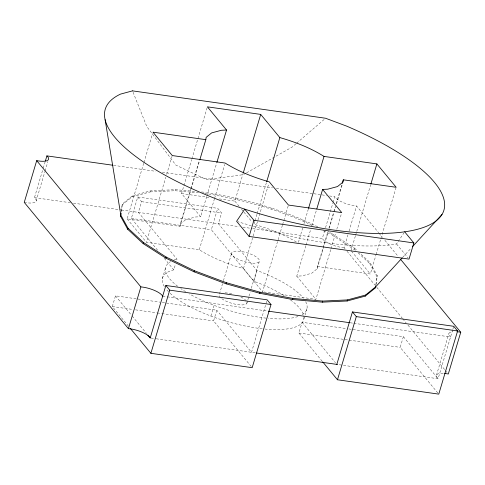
<?xml version="1.0" encoding="UTF-8"?>
<svg xmlns="http://www.w3.org/2000/svg" width="485" height="485" viewBox="0 0 485 485"><rect width="100%" height="100%" fill="white"/><g stroke="black" fill="none" stroke-linecap="round" stroke-linejoin="round"><path stroke-width="0.36" stroke-dasharray="2.42 1.82" d="M121.22 210.963L122.353 203.979L132.508 195.71L150.611 190.829L175.418 189.665L195.552 191.442M121.232 212.109L122.353 203.979M143.712 163.239L127.125 218.88L179.977 226.374L180.293 224.082L190.635 189.399M305.817 245.792L296.765 276.141L301.888 275.904L311.667 273.267L317.154 268.799L317.469 266.514L327.805 231.83M375.82 284.883L377.257 275.68L370.049 262.531L359.561 252.812M376.039 284.549L377.257 275.68M24.25 202.384A15.617 4.953 16.6 0 0 34.453 197.637L43.038 168.847M43.256 168.125L45.184 161.644M36.09 201.154L44.893 171.641M45.105 170.92L47.894 161.566M122.032 205.046L132.193 196.783L132.508 195.71M143.924 162.517L152.545 133.611M157.595 250.193L131.362 218.408L137.746 196.995L217.71 208.332L221.566 213.012L218.377 223.712L257.038 270.569L258.45 271.036A73.623 23.359 16.6 0 1 303.41 298.257M137.746 196.995L141.602 201.669L138.413 212.375L177.001 259.142L176.576 260.566M128.495 326.181L112.302 306.55L115.491 295.844L159.759 302.119M132.193 196.783L150.295 191.902L150.611 190.829M282.403 225.289L262.585 291.77L243.458 268.587C228.065 264.179 212.866 258.287 199.274 249.757L146.415 242.264L165.803 177.225M166.664 174.339L172.054 156.273M150.295 191.902L175.103 190.738L175.418 189.665M206.713 196.51L200.681 216.74L181.548 193.557L183.706 186.337M183.918 185.609L191.672 159.595M191.89 158.874L207.186 107.573M162.329 278.729L165.518 268.023M190.847 188.677L199.25 160.493M179.977 226.374L190.963 189.52M191.181 188.798L199.584 160.614M164.342 286.526A73.623 23.359 16.6 0 1 173.806 269.848L175.509 264.137M317.79 226.834C282.494 209.259 244.04 198.717 205.246 192.296L204.931 193.369C242.009 199.493 278.754 209.405 312.752 225.616M206.925 195.788L216.619 163.269M199.274 249.757L214.352 199.171M214.57 198.45L224.694 164.488M284.24 295.692A73.623 23.359 16.6 0 0 255.262 281.743L253.849 281.276L211.327 229.744L217.71 208.332M239.166 206.337L234.861 201.117L243.046 173.66M237.741 199.62L238.056 198.547M210.908 316.056L214.103 305.35M222.573 283.616L219.353 294.413A14.489 4.595 16.6 0 0 219.972 297.038M223.433 280.736L231.8 252.661M251.224 366.521L213.588 320.912L216.783 310.206L160.511 302.228M254.849 221.409L253.988 224.3C268.957 228.544 283.676 234.322 297.002 242.385M255.068 220.687L257.008 214.182M257.22 213.461L266.483 182.39M243.458 268.587L268.878 183.318M271.297 209.059L271.618 207.986M246.816 303.386L247.677 300.506M247.89 299.785L248.75 296.905M248.963 296.189L250.248 291.867M251.321 288.266L259.263 261.633A14.489 4.595 16.6 0 0 240.784 251.394A14.489 4.595 16.6 0 0 236.547 258.414A14.489 4.595 16.6 0 0 259.263 261.633M253.849 281.276L257.038 270.569M282.622 224.567L288.223 205.779M266.726 301.264L251.509 352.292L216.783 310.206M303.319 221.045L303.64 219.978M298.39 242.409L302.695 227.956M303.992 223.621L308.296 209.168M306.029 245.07L310.77 229.175M311.849 225.561L316.584 209.665M252.612 228.568L322.331 238.456L324.477 231.254M325.55 227.659L330.061 212.539M330.273 211.818L332.849 203.185M333.062 202.463L334.777 196.704A15.617 4.953 16.6 0 0 356.56 205.986L378.646 232.751M328.885 228.217L333.625 212.321M333.838 211.593L335.347 206.537M336.208 203.645L342.028 184.136M317.154 268.799L328.357 231.224M329.218 228.338L333.953 212.436M334.171 211.715L335.681 206.658M336.541 203.767L342.355 184.258M322.234 361.295L298.887 333.007L302.076 322.301L346.345 328.575M303.84 319.069L307.035 308.363M355.378 250.302L331.619 234.764L331.94 233.691L327.896 231.733M264.064 291.976L315.899 299.324L330.758 249.466M330.976 248.744L335.717 232.848M336.79 229.235L341.531 213.333M345.077 248.902L344.114 247.738L347.975 234.776M349.048 231.181L356.56 205.986M351.031 250.624L355.335 236.171M355.553 235.449L370.631 184.87M354.268 249.278L354.59 248.211L331.94 233.691M376.942 276.753L369.728 263.597L370.049 262.531M317.469 266.514L370.322 274.007L375.923 255.219M376.142 254.498L380.664 239.323M380.877 238.602L395.96 188.016M437.816 392.977L400.18 347.363L403.368 336.663L347.096 328.684M436.464 375.232L448.91 333.48M452.675 329.861L438.1 378.749L338.312 364.599M452.887 329.151L453.736 326.296M253.522 226.404L288.411 235.856A167.986 53.301 16.6 0 0 396.524 243.955L397.748 242.136M398.155 241.53L403.853 233.03M402.756 257.28L410.916 248.381M296.026 143.712L292.049 147.137L274.91 156.813M296.596 143.22L325.005 118.728M180.293 224.082L185.779 219.62L195.558 216.983L200.681 216.74M245.913 173.181L243.276 174.673L206.658 179.656L175.861 165.112L146.791 126.543L133.078 92.265M246.568 172.812L274.255 157.182M201.517 191.969L205.246 192.296M175.103 190.738L198.965 192.842M113.623 165.349L155.606 171.302M162.354 172.254L272.558 187.883M276.304 188.41L313.037 193.618M313.789 193.727L321.282 194.788M322.034 194.897L326.532 195.534M329.533 195.958L334.777 196.704M181.548 193.557L208.944 197.444M219.311 198.917L234.861 201.117M141.602 201.669L221.566 213.012M34.453 197.637L70.44 202.742M73.441 203.166L120.668 209.859M121.42 209.969L239.117 226.653M242.864 227.186L251.86 228.459M131.362 218.408L211.327 229.744M162.669 296.183L166.416 296.717M167.167 296.82L267.623 311.061M350.085 322.755L353.086 323.18M353.838 323.289L450.547 336.996A15.617 4.953 16.6 0 1 452.79 331.679M112.302 306.55L132.557 309.424M135.557 309.848L156.57 312.825M157.316 312.934L161.069 313.462M161.82 313.571L213.588 320.912M298.887 333.007L348.406 340.027M349.158 340.13L400.18 347.363M150.968 338.039L155.473 338.675M156.219 338.785L255.177 352.813M251.339 225.81L237.965 221.73M323.531 230.842L331.619 234.764M354.59 248.211L357.348 250.763M358.136 252.861L369.728 263.597M396.524 243.955L408.073 257.947M379.124 233.333L382.489 237.407M384.89 240.317L398.33 256.607M351.498 251.194L370.322 274.007M346.993 251.23L374.844 284.974M376.766 287.302L402.211 318.142M402.689 318.724L406.054 322.798M407.97 325.126L444.945 369.928M445.424 370.51L447.346 372.838M403.368 336.663L438.1 378.749A15.617 4.953 16.6 0 1 443.969 373.408M241.554 209.235L243.47 211.551M243.949 212.133L252.079 221.984M296.765 276.141L315.899 299.324M302.076 322.301L335.456 362.75M164.269 258.287L173.806 269.848M127.125 218.88L146.415 242.264M115.491 295.844L131.702 315.492M132.181 316.068L146.482 333.401M305.659 301.682A73.623 23.359 16.6 0 1 301.997 314.735M297.96 316.535A73.623 23.359 16.6 0 1 268.193 318.342M266.119 318.136A73.623 23.359 16.6 0 1 189.392 293.934M185.713 291.758A73.623 23.359 16.6 0 1 180.778 288.539M177.71 286.296A73.623 23.359 16.6 0 1 170.556 261.651M173.848 260.118A73.623 23.359 16.6 0 1 177.001 259.142M344.114 247.738A15.617 4.953 16.6 0 1 322.331 238.456M303.937 317.196A73.623 23.359 16.6 0 1 265.004 329.048M262.227 328.763A73.623 23.359 16.6 0 1 169.811 293.013M168.586 291.812A73.623 23.359 16.6 0 1 165.955 288.836M290.46 299.9A73.623 23.359 16.6 0 1 303.871 316.541M246.98 302.185A14.489 4.595 16.6 0 1 236.522 304.441A14.489 4.595 16.6 0 1 220.305 297.42M225.107 292.861A14.489 4.595 16.6 0 1 231.897 293.825M240.906 297.02A14.489 4.595 16.6 0 1 246.198 300.761"/><path stroke-width="0.73" d="M402.247 257.838L375.736 286.768L375.414 287.841L365.253 296.105L347.151 300.985L322.343 302.149L292.516 299.518L259.705 293.267L226.149 283.828L194.127 271.842L165.828 258.123L143.178 243.609L127.719 229.284L120.504 216.134L120.91 213.176M121.026 213.588L120.504 216.134M199.796 159.892L205.828 139.662L206.143 137.37L211.63 132.908L221.409 130.271L226.531 130.028L216.837 162.548M226.531 130.028L207.398 106.846L260.712 114.405L279.839 137.588C295.232 141.996 310.43 147.889 324.022 156.419L376.881 163.912L396.172 187.295L343.319 179.802L343.004 182.087L337.518 186.555L327.739 189.192L322.616 189.429L316.802 208.944M375.414 287.841L375.717 285.623M112.872 165.239L46.899 155.885A15.617 4.953 16.6 0 1 36.696 160.632L24.25 202.384L128.44 328.648A15.617 4.953 16.6 0 1 148.592 336.014L150.223 337.936L165.858 285.477L267.15 299.839L271.006 304.513L252.176 367.678L150.89 353.316L130.404 328.49M45.402 160.923L46.899 155.885M127.719 229.284L128.034 228.217L120.826 215.061L105.112 119.674M143.178 243.609L143.493 242.536L128.034 228.217M128.44 328.648L140.886 286.902L36.696 160.632M165.828 258.123L166.143 257.05L143.493 242.536M150.89 353.316L169.72 290.151L165.858 285.477M194.127 271.842L194.449 270.769L166.143 257.05M243.264 172.939L260.712 114.405M226.149 283.828L226.465 282.755L194.449 270.769M249.102 236.437L253.922 220.275L244.737 209.144L236.595 221.281L249.102 236.437L409.031 259.111L413.85 242.949L404.666 231.818M266.702 181.669L279.839 137.588M259.705 293.267L260.027 292.2L292.837 298.445L322.664 301.082L347.472 299.912L365.575 295.032L375.736 286.768M308.515 208.447L324.022 156.419M292.516 299.518L292.837 298.445M342.24 183.415L343.319 179.802M322.343 302.149L322.664 301.082M370.849 184.142L376.881 163.912M347.151 300.985L347.472 299.912M336.808 364.387L352.443 311.934L453.736 326.296L457.597 330.97L438.767 394.129L337.475 379.767L322.707 361.871M337.475 379.767L356.305 316.608L352.443 311.934M365.253 296.105L365.575 295.032M400.731 259.517L460.75 332.249L448.304 374.002A15.617 4.953 16.6 0 0 444.654 373.468M412.444 246.713L442.023 214.443M205.828 139.662L152.975 132.169L172.266 155.552L225.125 163.045C238.717 171.575 253.916 177.468 269.308 181.875L288.436 205.052L341.749 212.612L322.616 189.429M253.922 220.275L413.85 242.949M169.72 290.151L271.006 304.513M356.305 316.608L457.597 330.97M268.375 311.17L349.339 322.652M256.674 353.025L337.639 364.508M226.465 282.755L260.027 292.2M147.913 335.135L150.223 337.936M140.886 286.902A15.617 4.953 16.6 0 1 162.669 296.183M457.1 331.716A15.617 4.953 16.6 0 1 460.75 332.249M132.514 90.871L120.553 94.096A176.692 56.066 16.6 0 0 202.415 193.297A176.692 56.066 16.6 0 0 428.594 225.367A176.692 56.066 16.6 0 0 346.733 126.161L325.574 118.243L132.514 90.871"/></g></svg>
